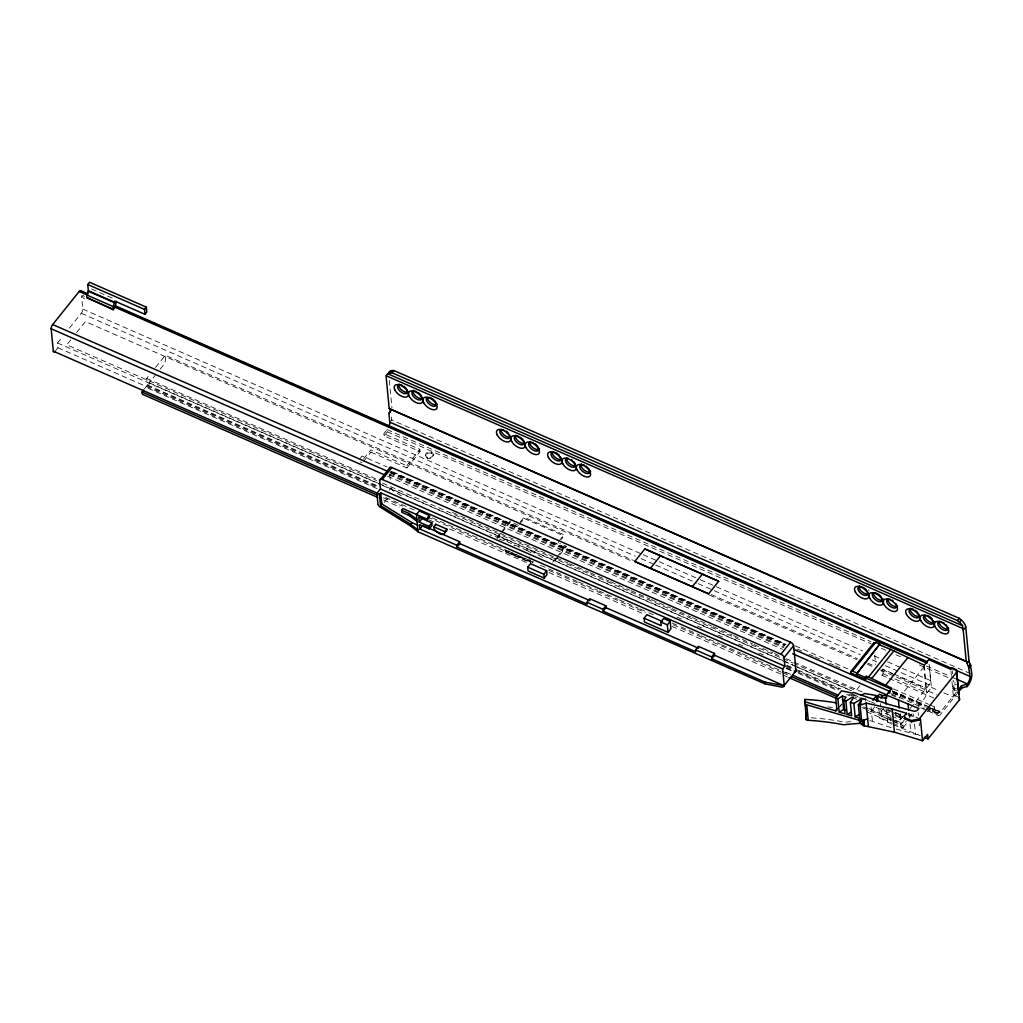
<?xml version="1.0" encoding="UTF-8"?>
<svg xmlns="http://www.w3.org/2000/svg" width="1023" height="1023" viewBox="0 0 1023 1023"><rect width="100%" height="100%" fill="white"/><g stroke="black" fill="none" stroke-linecap="round" stroke-linejoin="round"><path stroke-width="0.75" stroke-dasharray="5 3.75" d="M82.211 295.315L82.211 296.184A3.031 1.598 38.7 0 0 84.5 298.754M144.563 388.868L147.338 385.185L146.724 378.433L149.665 374.776M874.588 706.816L871.494 711.663A219.638 166.263 -5.5 0 0 867.888 710.55M147.082 385.722L378.28 487.05M55.229 351.145L57.953 347.743L57.493 342.948L62.454 336.772M69.385 328.127L81.277 313.307A3.222 1.253 -66.3 0 0 82.786 309.087L81.52 295.864M70.74 339.905L66.827 344.789L376.643 480.567M76.61 332.59L85.421 321.606L633.454 561.793M155.534 367.449L165.317 355.262L633.557 560.463M377.027 488.623L147.299 387.934A3.977 1.547 -66.3 0 0 149.179 382.845L155.164 375.39M160.151 369.175L163.143 365.441A5.307 2.059 -66.3 0 0 165.624 358.472L165.317 355.262M360.275 458.278L362.091 456.028L386.975 466.923M363.51 458.995L370.761 449.954L406.732 465.721L406.937 467.933L370.978 452.166L370.761 449.954M406.937 467.933L420.044 451.603L384.073 435.836L383.868 433.624L387.09 429.609A5.678 2.199 -66.3 0 0 387.551 428.969M363.715 461.22L370.978 452.166M384.073 435.836L387.308 431.821A9.092 3.529 -66.3 0 0 388.766 429.673M406.732 465.721L419.826 449.391L383.868 433.624M389.175 490.145L391.055 487.805M384.085 502.574L387.819 497.907M496.948 537.51L500.822 532.702M501.781 531.487L510.451 520.681M497.063 538.686L500.925 533.878M501.884 532.676L510.567 521.858L518.559 525.362M520.298 521.883L523.993 517.28L563.954 534.799L564.069 535.962L561.295 539.415M519.479 524.211L524.108 518.444L523.993 517.28M499.467 539.287L506.922 541.563L507.868 540.374L489.979 534.888M506.922 541.563L526.602 550.195L527.561 549.006L544.62 558.66M559.338 540.553L563.954 534.799M555.796 558.417L552.893 562.036L553.008 563.2L558.801 555.988M556.768 557.215L566.397 545.208M559.76 554.786L566.512 546.372L559.85 543.456M839.793 706.42L841.724 704.016M839.691 706.893L841.622 704.476M859.908 685.768L855.995 690.653L794.615 663.748M892.747 673.518L882.683 669.106L881.481 670.602L881.928 675.27L887.734 677.814M881.928 675.27L883.13 673.773L882.683 669.106M883.808 708.082L881.148 711.407L890.713 715.704M899.358 698.236A3.222 1.253 -66.3 0 1 900.509 696.113L924.076 666.753M900.253 719.77L902.913 716.458M902.925 716.573L900.266 719.885L892.082 716.305M910.317 708.312L929.114 684.886A3.222 1.253 -66.3 0 0 930.623 680.653L929.076 664.515M904.268 720.141L900.713 724.553L892.529 720.972M894.805 678.888L926.928 692.967L931.39 687.405L929.165 664.247M912.056 713.824L910.061 716.305A3.977 1.547 -66.3 0 1 910.01 717.238M918.04 706.369L924.012 698.914A5.307 2.059 -66.3 0 0 926.506 691.944L926.199 688.722L896.928 675.896M892.9 723.197L903.143 727.685L902.925 725.473L906.288 721.279M903.143 727.685L907.337 722.455M927.286 711.637L930.227 707.98M929.958 704.898L934.344 706.829L932.528 709.08L932.746 711.279L937.541 713.389L937.618 714.182A5.307 2.059 -66.3 0 0 940.776 714.118L956.671 694.297M932.746 711.279L934.562 709.016L934.344 706.829M937.541 713.389L939.357 711.126L934.562 709.016M927.746 706.803L939.434 711.918A1.893 0.729 -66.3 0 0 940.559 711.893L956.467 692.072M943.794 692.852L953.449 697.072L954.689 695.538L953.206 680.09M891.826 724.054L879.703 717.941L881.609 716.19L880.407 703.683M855.292 697.737L858.016 696.535M896.276 729.092L915.508 734.284A3.785 2.864 -5.5 0 0 919.485 733.581M907.925 714.911L916.263 717.443M869.806 720.55L891.839 727.89M853.924 698.338L856.724 699.284M893.156 724.642L920.227 735.652M391.285 416.962L391.566 419.878L970.354 673.543M91.571 289.036L113.783 298.767M387.09 429.609L870.88 641.626M926.416 665.973L949.804 676.216M951.262 676.868L955.648 678.786M387.308 431.821L871.085 643.851M881.315 648.326L885.701 650.257M895.931 654.733L903.245 657.942M919.319 664.988L948.551 677.801M82.786 309.087L641.741 554.044M643.198 554.683L698.799 579.056M700.269 579.696L714.898 586.115M716.356 586.754L862.683 650.884M874.384 656.012L880.24 658.569M887.555 661.779L900.726 667.546M902.184 668.198L930.623 680.653M954.689 695.538L959.088 697.456M81.277 313.307L635.296 556.116M641.14 558.673L654.298 564.44M655.756 565.08L696.689 583.02M698.146 583.66L712.775 590.066M714.233 590.706L860.407 654.771M872.108 659.899L877.951 662.469M885.266 665.666L929.114 684.886M931.39 687.405L938.283 690.435M894.192 674.144L925.841 688.019L923.731 666.101M711.1 594.453L857.427 658.582M867.67 663.07L874.985 666.28M882.299 669.49L895.47 675.257M709.45 595.105L857.057 659.797M867.287 664.272L873.13 666.83M880.381 670.014L936.62 694.77M883.13 673.773L888.974 676.331M524.108 518.444L564.069 535.962M889.179 678.454L934.165 698.172M795.306 645.884L849.461 669.617M893.373 688.863L928.488 704.259M392.717 471.808L785.702 644.03M797.39 649.157L801.776 651.076M809.078 654.272L813.464 656.191M814.922 656.843L822.223 660.04M829.525 663.236L833.911 665.155M835.369 665.794L842.683 669.004M892.35 690.768L940.559 711.893M391.592 471.82L786.035 644.695M892.683 691.433L926.288 706.164M391.016 471.756L784.718 644.298M893.015 691.765L925.214 705.883M390.402 471.667L784.846 644.541M892.951 691.919L925.086 706.011M930.93 708.568L939.689 712.404M390.351 472.524L785.025 645.5M893.194 692.916L900.509 696.113M389.878 472.677L784.321 645.551M892.516 692.967L924.69 707.072M926.147 707.711L940.776 714.118M389.789 474.084L784.219 646.958M890.867 693.696L924.472 708.428M925.93 709.067L937.618 714.182M389.06 474.8L783.503 647.674M891.608 695.052L895.982 696.97M920.815 707.852L926.659 710.422M928.13 711.062L938.347 715.537M387.576 476.207L782.505 649.285M146.724 378.433L377.909 479.749M452.537 512.459L568.136 563.123M569.594 563.763L588.621 572.1M590.079 572.739L609.107 581.077M610.565 581.716L629.593 590.054M631.05 590.693L650.078 599.03M651.536 599.67L670.564 608.007M672.021 608.647L691.049 616.984M692.507 617.623L711.535 625.961M712.993 626.6L720.307 629.81M721.778 630.449L732.02 634.938M733.478 635.59L740.793 638.787M742.263 639.426L752.506 643.915M753.964 644.567L761.278 647.764M762.749 648.416L772.992 652.904M774.449 653.544L778.835 655.462M786.15 658.671L862.248 692.021M382.5 483.125L781.47 657.981M782.927 658.62L793.157 663.109M907.874 713.491L918.027 717.954M149.179 382.845L377.436 482.882M378.906 483.521L782.761 660.513M784.219 661.152L793.004 665.001M794.462 665.641L851.532 690.653M57.493 342.948L380.748 484.621M382.206 485.26L796.15 666.676M797.608 667.316L853.195 691.676M863.335 698.44L874.946 703.53M895.266 712.443L902.516 715.614M147.35 384.98L378.548 486.296M677.047 617.125L681.433 619.043M697.533 626.102L701.919 628.02M718.018 635.078L722.404 636.997M738.504 644.055L742.89 645.973M758.989 653.032L763.375 654.95M786.789 665.219L797.032 669.707M798.49 670.346L840.919 688.939M852.632 694.067L870.189 701.765M887.747 709.463L893.603 712.034M895.061 712.673L902.376 715.883M786.521 665.96L793.835 669.17M795.293 669.809L839.192 689.042M850.906 694.182L865.535 700.589M886.02 709.566L890.406 711.496M891.877 712.136L902.12 716.624M57.953 347.743L378.088 488.048M785.92 666.791L796.163 671.28M797.62 671.919L838.553 689.86M848.783 694.336L854.627 696.906M880.688 708.312L889.716 712.277M895.074 714.617L905.79 719.322M786.738 668.172L792.582 670.743M798.439 673.313L837.939 690.627M846.724 694.476L849.653 695.755M875.995 707.302L893.552 714.987M895.01 715.627L902.324 718.837M786.048 668.479L791.892 671.037M785.677 672.149L790.063 674.067M869 708.658L893.846 719.553M895.304 720.192L901.161 722.762A3.222 1.253 -66.3 0 0 903.066 722.711M508.265 551.077L530.119 560.655M385.594 497.434L416.284 510.886M432.371 517.932L533.226 562.139M540.54 565.335L577.087 581.358M578.545 581.997L597.547 590.322M599.005 590.962L618.02 599.299M619.478 599.938L638.48 608.263M639.938 608.902L647.252 612.112M648.71 612.751L656.024 615.948M672.098 622.994L679.413 626.204M680.87 626.843L699.873 635.168M701.33 635.807L720.345 644.145M721.803 644.784L740.805 653.109M742.263 653.748L790.51 674.886M863.591 706.919L891.365 719.092M892.836 719.732L901.595 723.581M530.592 562.778A5.307 2.059 -66.3 0 1 530.144 561.589L505.362 550.732A5.307 2.059 -66.3 0 0 508.073 551.167M383.484 497.817L402.499 506.155M427.384 517.05L531.269 562.586M548.827 570.284L645.398 612.598M673.198 624.784L781.482 672.239M782.94 672.878L788.797 675.449M861.954 707.507L891.225 720.333M892.683 720.985L902.925 725.473M881.609 716.19L891.161 720.371M506.091 552.088L530.873 562.944M383.689 500.03L399.788 507.088M429.059 519.914L436.373 523.111M449.545 528.891L528.559 563.52M549.044 572.496L644.145 614.184M671.945 626.357L787.544 677.021M866.558 711.65L891.429 722.558M526.602 550.195L533.162 553.916M401.348 495.823L393.433 490.912A3.414 1.79 38.7 0 1 391.208 488.431M954.127 688.044L954.306 689.898M952.311 670.832L952.605 673.914M950.917 670.832L951.364 675.461M951.965 681.638L953.449 697.072M939.357 711.126L939.434 711.918M924.255 665.18L926.928 692.967M918.181 712.622L918.462 715.525M919.165 722.788L919.434 725.703M913.552 713.939L913.833 716.842M914.536 724.105L915.508 734.284M908.948 712.967L909.396 717.609M909.997 723.773L910.739 731.496M900.291 713.798L901.161 722.762M899.754 714.233L901.097 728.12M890.649 715.499L891.25 721.701M886.685 710.205L887.849 722.315M874.742 655.078L875.65 664.413M878.808 708.555L879.703 717.941M871.046 707.059L872.427 721.356M865.279 698.121L865.586 701.19M558.405 541.704L558.52 542.868M529.684 556.857L530.144 561.589M433.215 454.365A3.785 2.864 -5.5 0 1 427.767 457.345A3.785 2.864 -5.5 0 1 427.333 452.396A3.785 2.864 -5.5 0 1 433.215 454.365L433.317 455.465A3.785 2.864 -5.5 0 1 427.87 458.457A3.785 2.864 -5.5 0 1 427.448 453.509A3.785 2.864 -5.5 0 1 433.317 455.465M431.45 452.192L431.565 453.304M427.422 457.217L427.524 458.33M425.67 455.043L425.773 456.156M419.826 449.391L420.044 451.603M389.29 380.313L391.962 408.024M389.763 474.429L390.338 480.375M868.463 589.696A5.959 3.133 38.7 0 1 869.064 591.064M391.566 419.878A9.092 3.529 -66.3 0 1 391.604 420.888M362.001 462.626A5.307 2.059 -66.3 0 1 360.646 461.782M956.569 690.244A3.785 2.864 -5.5 0 1 952.541 687.507A3.785 2.864 -5.5 0 1 956.658 684.515M956.39 688.389A3.785 2.864 -5.5 0 1 952.4 686.101A3.785 2.864 -5.5 0 1 955.303 682.776M533.29 561.525A5.307 2.059 -66.3 0 1 531.973 562.74M514.109 545.886A3.312 1.739 38.7 0 1 514.735 545.054M518.802 546.832A3.312 1.739 38.7 0 1 519.096 547.203M515.298 554.658A3.312 1.739 38.7 0 1 511.922 554.504A3.312 1.739 38.7 0 1 509.838 551.013M84.359 296.67A3.031 1.598 38.7 0 1 83.336 295.276M811.329 717.788A219.638 166.263 -5.5 0 1 845.151 722.225A263.921 148.68 -31.6 0 1 852.747 721.471M827.888 706.88A216.083 163.578 -5.5 0 1 832.364 707.532"/><path stroke-width="1.5" d="M113.157 309.752L113.093 309.138A4.361 1.688 -66.3 0 1 113.451 306.683L114.627 301.018L144.997 314.33L146.813 312.066L146.34 307.143L89.589 282.271L87.773 284.535L88.362 290.877L87.07 295.123A4.361 1.688 -66.3 0 0 86.725 297.578L113.157 309.752L114.972 307.488L116.2 302.437A4.361 1.688 -66.3 0 0 116.469 301.363M924.229 737.263L928.066 738.938L927.631 734.399L922.554 740.729L894.422 732.174L863.284 725.588L860.343 723.414A5.639 3.171 -31.6 0 0 859.614 723.402A259.804 146.353 -31.6 0 0 843.706 724.77A216.083 163.578 -5.5 0 0 808.247 720.307L806.277 719.732L804.896 699.438A219.638 166.263 -5.5 0 1 836.686 702.929M806.277 719.732L806.201 712.993M873.079 700.359L876.174 695.512L864.844 693.517L860.752 695.333M837.914 698.722L839.205 712.149L845.062 713.888L843.77 700.448L846.059 697.2L842.313 696.088L837.914 698.722L835.74 698.07L836.904 710.026A1.905 1.1 29.6 0 1 835.28 710.742L804.538 701.663M845.893 701.075L847.185 714.514L851.66 715.831L850.356 702.392L853.796 697.52L852.491 697.136L845.893 701.075L843.77 700.448M853.873 703.428L855.164 716.867L859.64 718.184L858.335 704.757L861.775 699.885L860.471 699.502L853.873 703.428L850.356 702.392M377.832 493.406L53.324 351.183L51.163 328.767A3.222 1.253 -66.3 0 1 52.672 324.534L79.18 291.504A3.222 1.253 -66.3 0 1 81.034 291.159M144.997 314.33L144.524 309.406L146.34 307.143M377.845 497.459L142.261 394.213L142.044 392.001L143.732 389.904M958.449 689.604L961.428 685.883L967.336 683.914A5.678 2.199 -66.3 0 0 970.009 676.446L968.564 666.727A9.463 4.974 38.7 0 1 967.195 663.185L967.08 662.009L390.032 409.11L389.175 408.446L386.183 377.295A9.463 4.974 38.7 0 1 386.298 375.825A11.726 9.706 62 0 1 387.704 373.766A9.463 4.974 38.7 0 1 390.364 372.832L392.18 370.569L393.957 370.569L959.305 618.34L961.236 619.976A9.463 4.974 38.7 0 1 965.75 627.061L969.011 660.922A9.463 4.974 38.7 0 0 970.379 664.464L971.824 674.183A9.092 3.529 -66.3 0 1 967.553 686.126L961.646 688.095L957.669 693.057M390.364 372.832L392.141 372.82L393.957 370.569M389.124 425.862A5.678 2.199 -66.3 0 0 389.75 422.141L388.906 413.369L390.722 411.105M377.947 504.134L376.912 493.367L380.441 488.968L379.623 480.414L389.188 468.483A3.414 1.79 38.7 0 1 391.86 467.524L790.523 642.239A3.414 1.79 38.7 0 1 793.605 645.718L796.022 670.717L784.219 685.423A3.414 1.79 38.7 0 1 784.219 685.781L784.13 686.062A3.401 2.072 21.9 0 1 783.183 686.881A3.555 2.161 21.9 0 1 781.956 687.072M379.623 480.414A3.414 1.79 38.7 0 1 382.282 479.455L391.86 467.524M417.921 530.004L410.338 524.057L380.518 505.579L379.456 494.48L380.761 492.843L782.646 668.978L784.219 685.423M380.518 505.579L381.835 503.955L380.761 492.843M417.103 521.538L409.532 515.669L401.834 512.306L401.63 510.157L402.947 508.521L426.591 518.955L426.744 520.528L429.57 517.011L429.417 515.439L419.251 510.989L416.438 514.505L417.959 531.768L764.91 683.824L781.073 686.983M410.722 524.428L412.103 522.702L417.87 525.234M714.642 655.295L784.219 685.781L764.731 681.996L711.829 658.812L714.642 655.295L714.463 653.403L698.402 646.357L695.576 649.874L695.755 651.779L603.212 611.204L606.025 607.688L605.846 605.795L589.785 598.762L586.959 602.278L587.138 604.171L457.012 547.139L456.821 545.221L419.916 529.044L419.481 524.62L429.225 528.891L428.982 526.372L419.238 522.101L422.064 518.584M426.591 518.955L429.417 515.439M419.916 529.044L422.729 525.528L459.647 541.704L459.839 543.622L457.012 547.139M428.982 526.372L431.808 522.855L418.752 517.024L419.238 522.101M429.225 528.891L432.051 525.374L431.808 522.855M433.701 526.768L435.721 524.262L446.885 529.16L444.864 531.666A6.624 3.491 38.7 0 1 439.724 533.827A6.624 3.491 38.7 0 1 433.701 526.768L444.864 531.666M456.821 545.221L459.647 541.704M527.715 567.202L530.541 563.686L546.653 570.744L547.011 574.542L544.198 578.059L528.085 571L527.715 567.202L543.827 574.261L544.198 578.059M543.827 574.261L546.653 570.744M634.759 561.474L644.835 548.916L718.683 581.281L708.607 593.839L634.759 561.474L708.607 593.839M603.212 611.204L603.02 609.312L605.846 605.795M650.692 567.97L660.768 555.412M644.106 618.212L661.19 625.705L660.832 622.01L663.658 618.493L670.18 621.345L670.896 628.838L668.083 632.355L644.464 622.01L644.106 618.212L646.92 614.695L662.584 621.562M692.571 586.332L702.66 573.762M668.083 632.355L667.354 624.861L670.18 621.345M711.829 658.812L711.637 656.919L714.463 653.403M382.282 479.455L780.945 654.183L790.523 642.239M782.646 668.978L784.858 666.216L784.04 657.661L793.605 645.718M850.612 671.791L873.642 643.096L875.522 642.418L879.69 644.247L856.737 673.697L865.266 677.431L865.535 679.387L850.663 672.865L850.612 671.791L852.491 671.126L875.522 642.418M859.307 662.111L864.103 656.127M866.021 653.735L867.939 651.344M835.74 698.07L841.52 690.857A219.638 166.263 -5.5 0 1 851.916 693.095L853.361 692.456L889.601 704.655L913.27 711.036A3.785 2.864 -5.5 0 0 917.9 709.719L918.91 708.466L886.314 695.026L891.775 688.21L868.578 677.009L866.174 676.293L865.266 677.431M856.737 673.697L879.69 644.247M835.28 710.742L837.159 708.389M865.535 679.387L866.443 678.262L866.174 676.293M868.335 677.252L890.713 649.426L924.255 665.18L928.718 659.618L950.776 669.285L952.017 667.75L956.403 669.669L959.548 699.694L928.066 738.938M871.775 678.402L893.897 650.833M885.509 685.461L907.631 657.891M882.555 695.614L879.499 694.285L877.593 696.036L880.829 697.776L882.555 695.614L887.107 695.589M392.141 372.82L957.49 620.603L959.305 618.34M967.08 662.009L966.236 661.344L963.231 630.194A9.463 4.974 38.7 0 0 962.809 628.493A11.726 9.706 62 0 0 962.515 625.692A9.463 4.974 38.7 0 0 959.433 622.24L961.236 619.976M963.231 630.194L965.75 627.061M922.554 740.729L920.431 718.721L919.306 720.102L911.493 721.778L905.099 718.977L904.23 715.985L906.416 713.261L892.184 708.926L866.149 703.108L860.113 705.269L858.335 704.757M904.23 715.985L904.984 717.737L911.378 720.537L919.191 718.875L956.876 671.906M967.195 663.185L969.011 660.922M968.564 666.727L970.379 664.464M969.165 667.661L970.98 665.41M388.906 413.369L389.367 412.896A9.463 4.974 38.7 0 0 390.147 410.287L390.032 409.11M890.713 649.426L879.767 644.989M839.205 712.149L843.604 709.527L846.111 710.269M847.185 714.514L851.149 712.149M855.164 716.867L860.445 713.722M808.247 720.307L806.751 704.796L861.622 721.01L867.734 718.824M868.399 726.356L866.149 703.108M880.829 697.776L886.609 698.082L886.314 695.026M387.704 373.766L962.515 625.692M386.298 375.825L962.809 628.493M389.175 408.446L966.236 661.344M87.773 284.535L144.524 309.406M389.75 422.141L970.009 676.446M88.374 290.775L114.742 302.245M88.298 291.223L114.666 302.782M80.651 290.647L87.952 293.844M115.727 306.018L927.017 661.574M81.098 291.465L86.942 294.036M116.213 306.862L129.384 312.629M132.299 313.908L187.912 338.281M190.828 339.559L203.999 345.326M206.927 346.618L211.313 348.536M214.242 349.815L239.113 360.723M242.042 362.001L262.527 370.978M265.456 372.27L269.842 374.188M272.77 375.467L285.941 381.247M288.87 382.525L313.741 393.433M316.67 394.712L337.155 403.689M340.084 404.967L344.47 406.898M347.398 408.177L360.569 413.944M363.497 415.236L411.783 436.386M414.699 437.678L419.098 439.596M422.026 440.875L435.184 446.655M438.113 447.933L470.311 462.038M473.227 463.329L493.713 472.306M496.641 473.585L509.812 479.352M512.74 480.644L544.927 494.748M547.855 496.027L568.34 505.004M571.269 506.295L596.14 517.19M599.069 518.469L619.554 527.459M622.483 528.738L626.869 530.656M629.797 531.947L642.968 537.714M645.897 538.993L694.182 560.156M697.098 561.435L701.497 563.366M704.425 564.645L717.583 570.412M720.512 571.704L752.711 585.808M755.626 587.087L776.112 596.064M779.04 597.355L792.211 603.122M795.14 604.401L799.526 606.332M802.454 607.611L827.326 618.519M830.254 619.797L850.74 628.774M853.668 630.053L858.054 631.984M860.982 633.263L874.154 639.03M877.082 640.321L901.954 651.216M904.882 652.495L925.367 661.472M79.18 291.504L87.952 295.353M114.256 306.887L927.017 663.083A3.222 1.253 -66.3 0 1 927.286 662.776M87.07 295.123L113.451 306.683M86.725 297.578L113.093 309.138M957.106 679.425L967.336 683.914M644.835 548.916L663.658 557.164M666.561 558.43L718.683 581.281M852.491 671.126L856.673 672.955M866.443 678.262L891.89 689.412M52.672 324.534L387.423 471.245M793.797 649.349L890.279 691.638M51.163 328.767L384.648 474.928M792.748 653.774L886.698 694.949M380.441 488.968L784.858 666.216M792.978 675.346L838.297 695.205M376.912 493.367L379.456 494.48M142.044 392.001L377.628 495.247M791.725 676.727L837.083 696.612M789.014 677.661L835.829 698.185M660.832 622.01L667.354 624.861M401.63 510.157L409.328 513.533L416.898 519.403M459.839 543.622L589.964 600.654M606.025 607.688L698.581 648.25M586.959 602.278L603.02 609.312M695.576 649.874L711.637 656.919M381.835 503.955L412.103 522.702M417.959 531.768L410.517 525.937L380.339 507.242A3.414 1.79 38.7 0 1 378.114 504.761M957.49 620.603L959.433 622.24M959.088 697.456L959.548 699.694M966.722 684.681L966.927 686.893M961.428 685.883L961.646 688.095M956.403 669.669L958.781 694.374M919.191 718.875L919.306 720.102M911.378 720.537L911.493 721.778M908.066 703.709L908.654 709.885M906.416 713.261L906.531 714.489M904.984 717.737L905.099 718.977M898.424 700.333L899.166 708.057M892.184 708.926L894.422 732.174M885.522 698.095L886.11 704.156M877.593 696.036L878.054 700.729M876.174 695.512L876.762 701.65M863.86 720.179L864.397 725.742M863.386 720.051L863.924 725.729M860.471 699.502L860.906 703.977M861.903 720.09L862.338 724.706M860.113 705.269L861.622 721.01M859.921 719.067L860.343 723.414M859.179 718.939L859.614 723.402M842.313 696.088L843.604 709.527M804.896 699.438L805.625 706.97M764.731 681.996L764.91 683.824M409.328 513.533L409.532 515.669M410.338 524.057L410.517 525.937M873.642 643.096L873.693 644.17M947.541 626.92A5.959 3.133 38.7 0 1 944.523 630.347A5.959 3.133 38.7 0 1 938.014 624.669A5.959 3.133 38.7 0 1 941.71 621.843M943.283 622.534A5.959 3.133 38.7 0 1 944.063 623.02M946.16 624.836A5.959 3.133 38.7 0 1 946.723 625.526M933.155 620.616A5.959 3.133 38.7 0 1 930.866 624.158A5.959 3.133 38.7 0 1 924.306 619.746A5.959 3.133 38.7 0 1 925.214 615.283M926.569 615.347A5.959 3.133 38.7 0 1 928.104 615.833M928.897 616.23A5.959 3.133 38.7 0 1 929.677 616.716M930.431 617.265A5.959 3.133 38.7 0 1 931.135 617.879M931.774 618.531A5.959 3.133 38.7 0 1 932.337 619.222M934.587 621.511A5.959 3.133 38.7 0 1 928.871 621.473A5.959 3.133 38.7 0 1 924.651 615.424M918.411 613.621A5.959 3.133 38.7 0 1 916.48 617.854A5.959 3.133 38.7 0 1 909.524 612.739A5.959 3.133 38.7 0 1 912.184 609.043M912.938 609.235A5.959 3.133 38.7 0 1 913.718 609.529M915.291 610.411A5.959 3.133 38.7 0 1 917.951 612.918M919.127 616.204A5.959 3.133 38.7 0 1 912.644 613.749A5.959 3.133 38.7 0 1 910.649 608.174M896.033 603.813A5.959 3.133 38.7 0 1 893.859 608.02A5.959 3.133 38.7 0 1 886.941 602.483A5.959 3.133 38.7 0 1 890.56 599.427M892.133 600.117A5.959 3.133 38.7 0 1 892.913 600.603M897.58 605.821A5.959 3.133 38.7 0 1 891.34 604.836A5.959 3.133 38.7 0 1 888.015 598.8M881.992 598.199A5.959 3.133 38.7 0 1 878.731 601.55A5.959 3.133 38.7 0 1 872.35 595.514A5.959 3.133 38.7 0 1 876.954 593.417M877.747 593.813A5.959 3.133 38.7 0 1 878.527 594.286M879.281 594.849A5.959 3.133 38.7 0 1 879.985 595.463M880.624 596.115A5.959 3.133 38.7 0 1 881.174 596.805M883.437 599.094A5.959 3.133 38.7 0 1 877.721 599.056A5.959 3.133 38.7 0 1 873.501 593.008M867.606 591.895A5.959 3.133 38.7 0 1 864.345 595.245A5.959 3.133 38.7 0 1 857.965 589.21A5.959 3.133 38.7 0 1 862.568 587.112M863.361 587.509A5.959 3.133 38.7 0 1 864.141 587.982M864.895 588.545A5.959 3.133 38.7 0 1 866.788 590.501M867.977 593.788A5.959 3.133 38.7 0 1 861.494 591.332A5.959 3.133 38.7 0 1 859.486 585.757M560.348 456.693A5.959 3.133 38.7 0 1 558.187 460.9A5.959 3.133 38.7 0 1 551.256 455.363A5.959 3.133 38.7 0 1 554.875 452.307M555.655 452.614A5.959 3.133 38.7 0 1 557.983 454.033M558.686 454.647A5.959 3.133 38.7 0 1 559.325 455.299M574.734 462.997A5.959 3.133 38.7 0 1 572.803 467.23A5.959 3.133 38.7 0 1 565.847 462.127A5.959 3.133 38.7 0 1 568.507 458.419M571.614 459.787A5.959 3.133 38.7 0 1 572.369 460.337M573.711 461.616A5.959 3.133 38.7 0 1 574.274 462.294M561.064 459.289A5.959 3.133 38.7 0 1 554.926 457.14A5.959 3.133 38.7 0 1 552.33 451.68M589.836 471.309A5.959 3.133 38.7 0 1 585.706 473.189A5.959 3.133 38.7 0 1 579.951 467.741A5.959 3.133 38.7 0 1 582.893 464.723M583.647 464.915A5.959 3.133 38.7 0 1 584.427 465.222M586 466.092A5.959 3.133 38.7 0 1 586.754 466.641M588.097 467.92A5.959 3.133 38.7 0 1 588.66 468.598M589.12 469.301A5.959 3.133 38.7 0 1 589.721 470.67M590.667 471.322A5.959 3.133 38.7 0 1 584.056 470.043A5.959 3.133 38.7 0 1 581.358 463.867M575.45 465.593A5.959 3.133 38.7 0 1 569.312 463.445A5.959 3.133 38.7 0 1 566.716 457.984M509.198 434.276A5.959 3.133 38.7 0 1 507.037 438.483A5.959 3.133 38.7 0 1 500.106 432.946A5.959 3.133 38.7 0 1 503.725 429.89M506.078 431.067A5.959 3.133 38.7 0 1 506.833 431.616M507.536 432.23A5.959 3.133 38.7 0 1 508.175 432.882M509.914 436.872A5.959 3.133 38.7 0 1 503.776 434.711A5.959 3.133 38.7 0 1 501.18 429.264M523.584 440.581A5.959 3.133 38.7 0 1 521.653 444.813A5.959 3.133 38.7 0 1 514.697 439.711A5.959 3.133 38.7 0 1 517.357 436.003M518.111 436.194A5.959 3.133 38.7 0 1 518.891 436.501M520.464 437.371A5.959 3.133 38.7 0 1 521.219 437.921M521.922 438.535A5.959 3.133 38.7 0 1 523.124 439.877M524.3 443.176A5.959 3.133 38.7 0 1 517.817 440.708A5.959 3.133 38.7 0 1 515.822 435.146M538.686 448.892A5.959 3.133 38.7 0 1 534.543 450.772A5.959 3.133 38.7 0 1 528.801 445.325A5.959 3.133 38.7 0 1 531.743 442.307M532.497 442.499A5.959 3.133 38.7 0 1 533.277 442.806M534.85 443.675A5.959 3.133 38.7 0 1 536.308 444.839M536.947 445.504A5.959 3.133 38.7 0 1 537.51 446.181M537.97 446.885A5.959 3.133 38.7 0 1 538.571 448.253M539.517 448.905A5.959 3.133 38.7 0 1 532.906 447.626A5.959 3.133 38.7 0 1 530.208 441.45M406.898 389.443A5.959 3.133 38.7 0 1 404.967 393.676A5.959 3.133 38.7 0 1 398.011 388.561A5.959 3.133 38.7 0 1 400.658 384.865M401.412 385.057A5.959 3.133 38.7 0 1 402.205 385.351M403.778 386.221A5.959 3.133 38.7 0 1 404.533 386.784M405.236 387.397A5.959 3.133 38.7 0 1 406.425 388.74M407.614 392.026A5.959 3.133 38.7 0 1 401.131 389.571A5.959 3.133 38.7 0 1 399.123 383.996M418.164 392.538A5.959 3.133 38.7 0 1 421.259 399.609A5.959 3.133 38.7 0 1 413.113 396.029A5.959 3.133 38.7 0 1 415.044 391.17M415.811 391.361A5.959 3.133 38.7 0 1 416.591 391.656M422 398.331A5.959 3.133 38.7 0 1 415.517 395.875A5.959 3.133 38.7 0 1 413.509 390.3M434.647 400.658A5.959 3.133 38.7 0 1 434.992 406.208A5.959 3.133 38.7 0 1 427.665 402.576A5.959 3.133 38.7 0 1 428.087 397.41M429.443 397.474A5.959 3.133 38.7 0 1 430.977 397.96M431.77 398.356A5.959 3.133 38.7 0 1 432.55 398.842M433.304 399.392A5.959 3.133 38.7 0 1 434.008 400.006M437.217 404.059A5.959 3.133 38.7 0 1 431.361 403.343A5.959 3.133 38.7 0 1 427.524 397.551M948.73 628.237A5.959 3.133 38.7 0 1 942.49 627.252A5.959 3.133 38.7 0 1 939.165 621.217M388.702 374.162A9.463 4.974 38.7 0 1 392.18 370.569M796.022 670.717A3.414 1.79 38.7 0 1 794.232 671.958M446.885 529.16A6.624 3.491 38.7 0 1 444.34 531.96M435.798 524.978A6.624 3.491 38.7 0 1 435.721 524.262M780.945 654.183A3.414 1.79 38.7 0 1 784.04 657.661M54.692 351.695A3.222 1.253 -66.3 0 1 53.324 351.183M85.523 293.754A3.031 1.598 38.7 0 1 86.328 294.202M889.192 693.236A3.222 1.253 -66.3 0 1 889.396 692.776M889.895 691.944A3.222 1.253 -66.3 0 1 890.151 691.574M935.265 627.035A8.427 4.437 38.7 0 0 947.618 633.403A8.427 4.437 38.7 0 0 941.774 622.534A8.427 4.437 38.7 0 0 935.265 627.035M920.879 620.731A8.427 4.437 38.7 0 0 933.232 627.099A8.427 4.437 38.7 0 0 927.388 616.23A8.427 4.437 38.7 0 0 920.879 620.731M906.493 614.427A8.427 4.437 38.7 0 0 918.846 620.795A8.427 4.437 38.7 0 0 913.002 609.925A8.427 4.437 38.7 0 0 906.493 614.427M884.115 604.619A8.427 4.437 38.7 0 0 896.468 610.987A8.427 4.437 38.7 0 0 890.624 600.117A8.427 4.437 38.7 0 0 884.115 604.619M869.729 598.314A8.427 4.437 38.7 0 0 882.082 604.67A8.427 4.437 38.7 0 0 876.238 593.813A8.427 4.437 38.7 0 0 869.729 598.314M855.343 592.01A8.427 4.437 38.7 0 0 867.696 598.365A8.427 4.437 38.7 0 0 861.852 587.509A8.427 4.437 38.7 0 0 855.343 592.01M548.43 457.498A8.427 4.437 38.7 0 0 560.783 463.867A8.427 4.437 38.7 0 0 554.939 452.997A8.427 4.437 38.7 0 0 548.43 457.498M562.816 463.803A8.427 4.437 38.7 0 0 575.169 470.171A8.427 4.437 38.7 0 0 569.325 459.301A8.427 4.437 38.7 0 0 562.816 463.803M577.202 470.107A8.427 4.437 38.7 0 0 589.555 476.475A8.427 4.437 38.7 0 0 583.711 465.606A8.427 4.437 38.7 0 0 577.202 470.107M497.28 435.082A8.427 4.437 38.7 0 0 509.633 441.45A8.427 4.437 38.7 0 0 503.789 430.581A8.427 4.437 38.7 0 0 497.28 435.082M511.666 441.386A8.427 4.437 38.7 0 0 524.019 447.754A8.427 4.437 38.7 0 0 518.175 436.885A8.427 4.437 38.7 0 0 511.666 441.386M526.052 447.69A8.427 4.437 38.7 0 0 538.405 454.059A8.427 4.437 38.7 0 0 532.561 443.189A8.427 4.437 38.7 0 0 526.052 447.69M394.98 390.249A8.427 4.437 38.7 0 0 407.333 396.604A8.427 4.437 38.7 0 0 401.489 385.748A8.427 4.437 38.7 0 0 394.98 390.249M409.366 396.553A8.427 4.437 38.7 0 0 421.719 402.921A8.427 4.437 38.7 0 0 415.875 392.052A8.427 4.437 38.7 0 0 409.366 396.553M423.752 402.857A8.427 4.437 38.7 0 0 436.105 409.226A8.427 4.437 38.7 0 0 430.261 398.356A8.427 4.437 38.7 0 0 423.752 402.857"/></g></svg>
